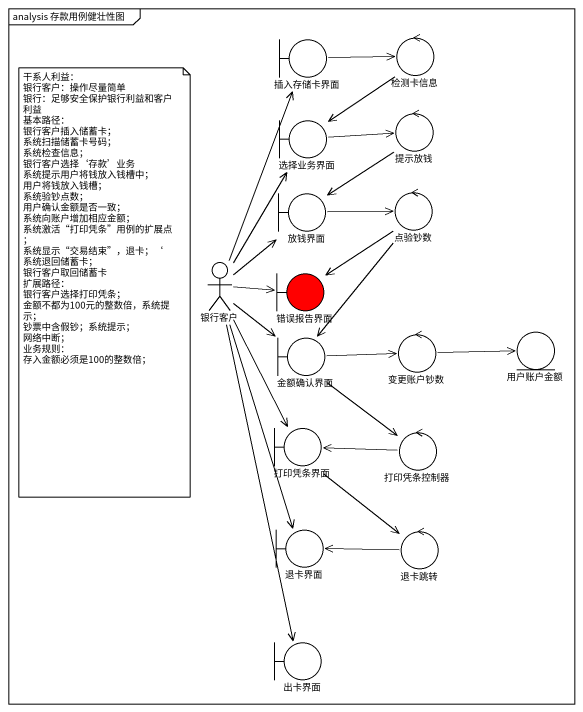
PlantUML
@startuml
mainframe analysis 存款用例健壮性图
boundary 插入存储卡界面
control 检测卡信息
boundary 选择业务界面
control 提示放钱
boundary 放钱界面
control 点验钞数
actor 银行客户
boundary 错误报告界面 #FF0000
boundary 金额确认界面
control 变更账户钞数
entity 用户账户金额
boundary 打印凭条界面
control 打印凭条控制器
boundary 退卡界面
control 退卡跳转
boundary 出卡界面
插入存储卡界面 -right-> 检测卡信息
检测卡信息 --> 选择业务界面
选择业务界面 -right-> 提示放钱
提示放钱 --> 放钱界面
放钱界面 -right-> 点验钞数
点验钞数 --> 错误报告界面
点验钞数 --> 金额确认界面
银行客户 -up-> 插入存储卡界面
银行客户 -up-> 选择业务界面
银行客户 -up-> 放钱界面
银行客户 -right-> 错误报告界面
银行客户 --> 金额确认界面
银行客户 --> 打印凭条界面
银行客户 --> 退卡界面
银行客户 --> 出卡界面
金额确认界面 -right-> 变更账户钞数
金额确认界面 --> 打印凭条控制器
变更账户钞数 -right-> 用户账户金额
打印凭条界面 --> 退卡跳转
打印凭条控制器 -left-> 打印凭条界面
退卡跳转 -left-> 退卡界面
note as N1
  干系人利益：
  银行客户：操作尽量简单
  银行：足够安全保护银行利益和客户利益
  基本路径：
  银行客户插入储蓄卡；
  系统扫描储蓄卡号码；
  系统检查信息；
  银行客户选择‘存款’业务
  系统提示用户将钱放入钱槽中；
  用户将钱放入钱槽；
  系统验钞点数；
  用户确认金额是否一致；
  系统向账户增加相应金额；
  系统激活“打印凭条”用例的扩展点；
  系统显示“交易结束”，退卡；‘
  系统退回储蓄卡；
  银行客户取回储蓄卡
  扩展路径：
  银行客户选择打印凭条；
  金额不都为100元的整数倍，系统提示；
  钞票中含假钞；系统提示；
  网络中断；
  业务规则：
  存入金额必须是100的整数倍；
end note
@enduml
